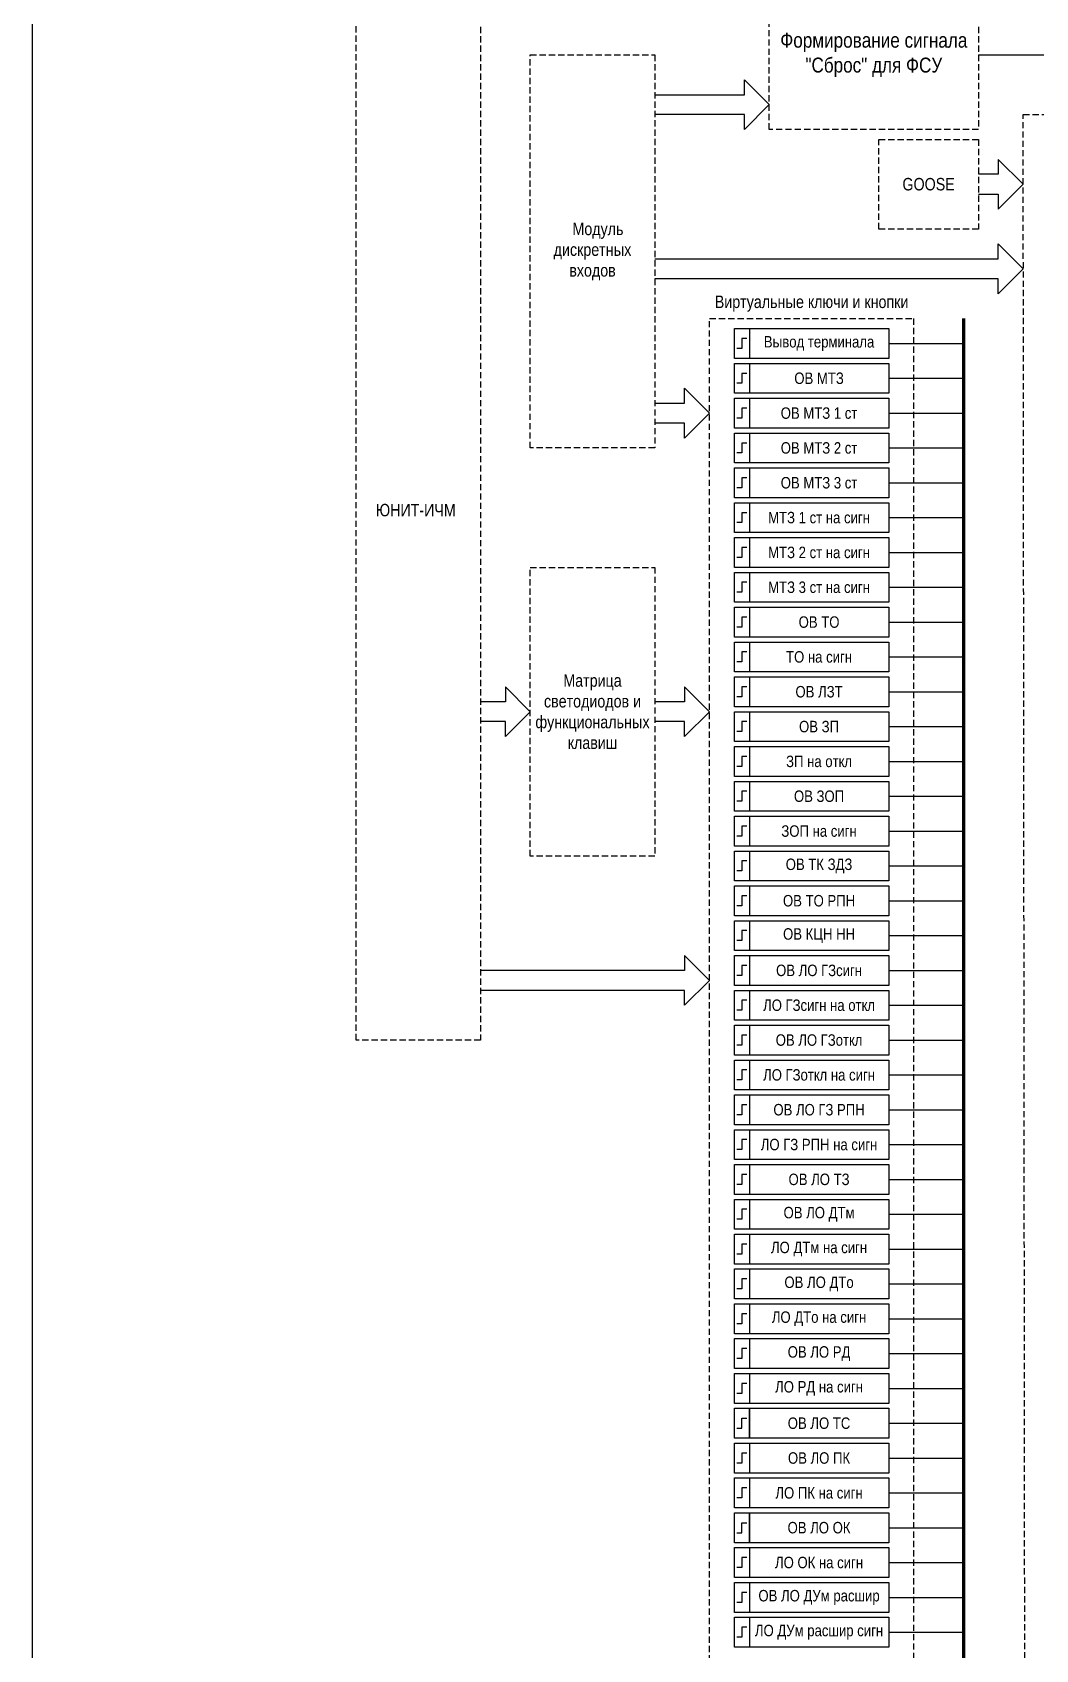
# Model space of a CAD drawing. Header units: millimetres. Extents: x -1595 to 2157, y 0 to 879.
# Drawn here: x -1595 to -1393.5, y 345.5 to 670.5 of the extents above; entities that cross this region are included whole.
import ezdxf

# ---------------------------------------------------------------- set-up
doc = ezdxf.new("R2010")
doc.units = ezdxf.units.MM
doc.linetypes.add('штриховая2', pattern=[0.375, 0.25, -0.125])
doc.layers.add('TEXT', color=7, linetype='Continuous', lineweight=25)
doc.styles.add('2.5_Gost_RD', font='ARIALN.TTF', dxfattribs={"height": 2.5})

msp = doc.modelspace()

# ---------------------------------------------------------------- linework, layer by layer
at = {"lineweight": 100, "ltscale": 100}
msp.add_line((-1408, 613), (-1408, 112), dxfattribs=at)
at = {"ltscale": 100}
for p, q in [((-1423, 608), (-1408, 608)), ((-1423, 601), (-1408, 601)), ((-1423, 594), (-1408, 594)), ((-1423, 587), (-1408, 587)), ((-1423, 580), (-1408, 580)), ((-1423, 573), (-1408, 573)), ((-1423, 566), (-1408, 566)), ((-1423, 559), (-1408, 559)), ((-1423, 552), (-1408, 552)), ((-1423, 545), (-1408, 545)), ((-1423, 538), (-1408, 538)), ((-1423, 531), (-1408, 531)), ((-1423, 524), (-1408, 524)), ((-1423, 517), (-1408, 517)), ((-1423, 510), (-1408, 510)), ((-1423, 503), (-1408, 503)), ((-1423, 496), (-1408, 496)), ((-1423, 489), (-1408, 489)), ((-1423, 482), (-1408, 482)), ((-1423, 475), (-1408, 475)), ((-1423, 468), (-1408, 468)), ((-1423, 461), (-1408, 461)), ((-1423, 454), (-1408, 454)), ((-1423, 447), (-1408, 447)), ((-1423, 440), (-1408, 440)), ((-1423, 433), (-1408, 433)), ((-1423, 426), (-1408, 426)), ((-1423, 419), (-1408, 419)), ((-1423, 412), (-1408, 412)), ((-1423, 405), (-1408, 405)), ((-1423, 398), (-1408, 398)), ((-1423, 391), (-1408, 391)), ((-1423, 384), (-1408, 384)), ((-1423, 377), (-1408, 377)), ((-1423, 370), (-1408, 370)), ((-1423, 363), (-1408, 363)), ((-1423, 356), (-1408, 356)), ((-1423, 349), (-1408, 349))]:
    msp.add_line(p, q, dxfattribs=at)
at = {"color": 3, "ltscale": 100}
msp.add_lwpolyline([(-1595, 841), (-580, 841), (-580, 0), (-1595, 0)], close=True, dxfattribs=at)
at = {"color": 7, "linetype": 'штриховая2', "ltscale": 5}
for points in [[(-1530, 681), (-1505, 681), (-1505, 468), (-1530, 468)], [(-1447, 681), (-1405, 681), (-1405, 651), (-1447, 651)], [(-1495, 666), (-1470, 666), (-1470, 587), (-1495, 587)], [(-1396, 654), (-1355, 654), (-1354.5, 160), (-1395.5, 160)], [(-1425, 649), (-1405, 649), (-1405, 631), (-1425, 631)], [(-1459, 613), (-1418, 613), (-1418, 225), (-1459, 225)], [(-1495, 563), (-1470, 563), (-1470, 505), (-1495, 505)]]:
    msp.add_lwpolyline(points, close=True, dxfattribs=at)
at = {"ltscale": 100}
for points in [[(-1405, 666), (-1391, 666)], [(-1470, 658), (-1452, 658), (-1452, 661), (-1447, 656), (-1452, 651), (-1452, 654), (-1470, 654)], [(-1405, 638), (-1401, 638), (-1401, 635), (-1396, 640), (-1401, 645), (-1401, 642), (-1405, 642)], [(-1470, 625), (-1401, 625), (-1401, 628), (-1396, 623), (-1401, 618), (-1401, 621), (-1470, 621)], [(-1470, 596), (-1464, 596), (-1464, 599), (-1459, 594), (-1464, 589), (-1464, 592), (-1470, 592)], [(-1495, 534), (-1500, 539), (-1500, 536), (-1505, 536)], [(-1459, 534), (-1464, 539), (-1464, 536), (-1470, 536)], [(-1495, 534), (-1500, 529), (-1500, 532), (-1505, 532)], [(-1459, 534), (-1464, 529), (-1464, 532), (-1470, 532)], [(-1459, 480), (-1464, 485), (-1464, 482), (-1505, 482)], [(-1459, 480), (-1464, 475), (-1464, 478), (-1505, 478)]]:
    msp.add_lwpolyline(points, dxfattribs=at)
for points in [[(-1454, 611), (-1451, 611), (-1451, 605), (-1454, 605)], [(-1454, 611), (-1423, 611), (-1423, 605), (-1454, 605)], [(-1454, 604), (-1451, 604), (-1451, 598), (-1454, 598)], [(-1454, 604), (-1423, 604), (-1423, 598), (-1454, 598)], [(-1454, 597), (-1451, 597), (-1451, 591), (-1454, 591)], [(-1454, 597), (-1423, 597), (-1423, 591), (-1454, 591)], [(-1454, 590), (-1451, 590), (-1451, 584), (-1454, 584)], [(-1454, 590), (-1423, 590), (-1423, 584), (-1454, 584)], [(-1454, 583), (-1451, 583), (-1451, 577), (-1454, 577)], [(-1454, 583), (-1423, 583), (-1423, 577), (-1454, 577)], [(-1454, 576), (-1451, 576), (-1451, 570), (-1454, 570)], [(-1454, 576), (-1423, 576), (-1423, 570), (-1454, 570)], [(-1454, 569), (-1451, 569), (-1451, 563), (-1454, 563)], [(-1454, 569), (-1423, 569), (-1423, 563), (-1454, 563)], [(-1454, 562), (-1451, 562), (-1451, 556), (-1454, 556)], [(-1454, 562), (-1423, 562), (-1423, 556), (-1454, 556)], [(-1454, 555), (-1451, 555), (-1451, 549), (-1454, 549)], [(-1454, 555), (-1423, 555), (-1423, 549), (-1454, 549)], [(-1454, 548), (-1451, 548), (-1451, 542), (-1454, 542)], [(-1454, 548), (-1423, 548), (-1423, 542), (-1454, 542)], [(-1454, 541), (-1451, 541), (-1451, 535), (-1454, 535)], [(-1454, 541), (-1423, 541), (-1423, 535), (-1454, 535)], [(-1454, 534), (-1451, 534), (-1451, 528), (-1454, 528)], [(-1454, 534), (-1423, 534), (-1423, 528), (-1454, 528)], [(-1454, 527), (-1451, 527), (-1451, 521), (-1454, 521)], [(-1454, 527), (-1423, 527), (-1423, 521), (-1454, 521)], [(-1454, 520), (-1451, 520), (-1451, 514), (-1454, 514)], [(-1454, 520), (-1423, 520), (-1423, 514), (-1454, 514)], [(-1454, 513), (-1451, 513), (-1451, 507), (-1454, 507)], [(-1454, 513), (-1423, 513), (-1423, 507), (-1454, 507)], [(-1454, 506), (-1451, 506), (-1451, 500), (-1454, 500)], [(-1454, 506), (-1423, 506), (-1423, 500), (-1454, 500)], [(-1454, 499), (-1451, 499), (-1451, 493), (-1454, 493)], [(-1454, 499), (-1423, 499), (-1423, 493), (-1454, 493)], [(-1454, 492), (-1451, 492), (-1451, 486), (-1454, 486)], [(-1454, 492), (-1423, 492), (-1423, 486), (-1454, 486)], [(-1454, 485), (-1451, 485), (-1451, 479), (-1454, 479)], [(-1454, 485), (-1423, 485), (-1423, 479), (-1454, 479)], [(-1454, 478), (-1451, 478), (-1451, 472), (-1454, 472)], [(-1454, 478), (-1423, 478), (-1423, 472), (-1454, 472)], [(-1454, 471), (-1451, 471), (-1451, 465), (-1454, 465)], [(-1454, 471), (-1423, 471), (-1423, 465), (-1454, 465)], [(-1454, 464), (-1451, 464), (-1451, 458), (-1454, 458)], [(-1454, 464), (-1423, 464), (-1423, 458), (-1454, 458)], [(-1454, 457), (-1451, 457), (-1451, 451), (-1454, 451)], [(-1454, 457), (-1423, 457), (-1423, 451), (-1454, 451)], [(-1454, 450), (-1451, 450), (-1451, 444), (-1454, 444)], [(-1454, 450), (-1423, 450), (-1423, 444), (-1454, 444)], [(-1454, 443), (-1451, 443), (-1451, 437), (-1454, 437)], [(-1454, 443), (-1423, 443), (-1423, 437), (-1454, 437)], [(-1454, 436), (-1451, 436), (-1451, 430), (-1454, 430)], [(-1454, 436), (-1423, 436), (-1423, 430), (-1454, 430)], [(-1454, 429), (-1451, 429), (-1451, 423), (-1454, 423)], [(-1454, 429), (-1423, 429), (-1423, 423), (-1454, 423)], [(-1454, 422), (-1451, 422), (-1451, 416), (-1454, 416)], [(-1454, 422), (-1423, 422), (-1423, 416), (-1454, 416)], [(-1454, 415), (-1451, 415), (-1451, 409), (-1454, 409)], [(-1454, 415), (-1423, 415), (-1423, 409), (-1454, 409)], [(-1454, 408), (-1451, 408), (-1451, 402), (-1454, 402)], [(-1454, 408), (-1423, 408), (-1423, 402), (-1454, 402)], [(-1454, 401), (-1451, 401), (-1451, 395), (-1454, 395)], [(-1454, 401), (-1423, 401), (-1423, 395), (-1454, 395)], [(-1454, 394), (-1451, 394), (-1451, 388), (-1454, 388)], [(-1451, 394), (-1423, 394), (-1423, 388), (-1451, 388)], [(-1454, 387), (-1451, 387), (-1451, 381), (-1454, 381)], [(-1454, 387), (-1423, 387), (-1423, 381), (-1454, 381)], [(-1454, 380), (-1451, 380), (-1451, 374), (-1454, 374)], [(-1454, 380), (-1423, 380), (-1423, 374), (-1454, 374)], [(-1454, 373), (-1451, 373), (-1451, 367), (-1454, 367)], [(-1451, 373), (-1423, 373), (-1423, 367), (-1451, 367)], [(-1454, 366), (-1451, 366), (-1451, 360), (-1454, 360)], [(-1454, 366), (-1423, 366), (-1423, 360), (-1454, 360)], [(-1454, 359), (-1451, 359), (-1451, 353), (-1454, 353)], [(-1454, 359), (-1423, 359), (-1423, 353), (-1454, 353)], [(-1454, 352), (-1451, 352), (-1451, 346), (-1454, 346)], [(-1454, 352), (-1423, 352), (-1423, 346), (-1454, 346)]]:
    msp.add_lwpolyline(points, close=True, dxfattribs=at)
at = {"lineweight": 30, "ltscale": 100}
for points in [[(-1451.5, 609), (-1452.5, 609), (-1452.5, 607), (-1453.5, 607)], [(-1451.5, 602), (-1452.5, 602), (-1452.5, 600), (-1453.5, 600)], [(-1451.5, 595), (-1452.5, 595), (-1452.5, 593), (-1453.5, 593)], [(-1451.5, 588), (-1452.5, 588), (-1452.5, 586), (-1453.5, 586)], [(-1451.5, 581), (-1452.5, 581), (-1452.5, 579), (-1453.5, 579)], [(-1451.5, 574), (-1452.5, 574), (-1452.5, 572), (-1453.5, 572)], [(-1451.5, 567), (-1452.5, 567), (-1452.5, 565), (-1453.5, 565)], [(-1451.5, 560), (-1452.5, 560), (-1452.5, 558), (-1453.5, 558)], [(-1451.5, 553), (-1452.5, 553), (-1452.5, 551), (-1453.5, 551)], [(-1451.5, 546), (-1452.5, 546), (-1452.5, 544), (-1453.5, 544)], [(-1451.5, 539), (-1452.5, 539), (-1452.5, 537), (-1453.5, 537)], [(-1451.5, 532), (-1452.5, 532), (-1452.5, 530), (-1453.5, 530)], [(-1451.5, 525), (-1452.5, 525), (-1452.5, 523), (-1453.5, 523)], [(-1451.5, 518), (-1452.5, 518), (-1452.5, 516), (-1453.5, 516)], [(-1451.5, 511), (-1452.5, 511), (-1452.5, 509), (-1453.5, 509)], [(-1451.5, 504), (-1452.5, 504), (-1452.5, 502), (-1453.5, 502)], [(-1451.5, 497), (-1452.5, 497), (-1452.5, 495), (-1453.5, 495)], [(-1451.5, 490), (-1452.5, 490), (-1452.5, 488), (-1453.5, 488)], [(-1451.5, 483), (-1452.5, 483), (-1452.5, 481), (-1453.5, 481)], [(-1451.5, 476), (-1452.5, 476), (-1452.5, 474), (-1453.5, 474)], [(-1451.5, 469), (-1452.5, 469), (-1452.5, 467), (-1453.5, 467)], [(-1451.5, 462), (-1452.5, 462), (-1452.5, 460), (-1453.5, 460)], [(-1451.5, 455), (-1452.5, 455), (-1452.5, 453), (-1453.5, 453)], [(-1451.5, 448), (-1452.5, 448), (-1452.5, 446), (-1453.5, 446)], [(-1451.5, 441), (-1452.5, 441), (-1452.5, 439), (-1453.5, 439)], [(-1451.5, 434), (-1452.5, 434), (-1452.5, 432), (-1453.5, 432)], [(-1451.5, 427), (-1452.5, 427), (-1452.5, 425), (-1453.5, 425)], [(-1451.5, 420), (-1452.5, 420), (-1452.5, 418), (-1453.5, 418)], [(-1451.5, 413), (-1452.5, 413), (-1452.5, 411), (-1453.5, 411)], [(-1451.5, 406), (-1452.5, 406), (-1452.5, 404), (-1453.5, 404)], [(-1451.5, 399), (-1452.5, 399), (-1452.5, 397), (-1453.5, 397)], [(-1453.5, 390), (-1452.5, 390), (-1452.5, 392), (-1451.5, 392)], [(-1451.5, 385), (-1452.5, 385), (-1452.5, 383), (-1453.5, 383)], [(-1451.5, 378), (-1452.5, 378), (-1452.5, 376), (-1453.5, 376)], [(-1453.5, 369), (-1452.5, 369), (-1452.5, 371), (-1451.5, 371)], [(-1451.5, 364), (-1452.5, 364), (-1452.5, 362), (-1453.5, 362)], [(-1451.5, 357), (-1452.5, 357), (-1452.5, 355), (-1453.5, 355)], [(-1451.5, 350), (-1452.5, 350), (-1452.5, 348), (-1453.5, 348)]]:
    msp.add_lwpolyline(points, dxfattribs=at)

# ---------------------------------------------------------------- texts
at = {"ltscale": 100, "attachment_point": 5, "style": '2.5_Gost_RD'}
for s, insert, char_height, width in [('GOOSE', (-1415, 640), 2.5, 20), ('\\pi2.19125;Модуль дискретных входов', (-1482.5, 626.5), 2.5, 25), ('Виртуальные ключи и кнопки', (-1438.5, 616), 2.5, 41), ('ЮНИТ-ИЧМ', (-1518, 574.5), 2.5, 24), ('Матрица светодиодов и функциональных клавиш', (-1482.5, 534), 2.5, 25.921), ('ОВ ТК ЗДЗ ', (-1437, 503), 2.3, 28), ('ОВ ТО РПН ', (-1437, 496), 2.3, 28), ('ОВ ЛО ПК', (-1437, 384), 2.3, 28), ('ЛО ПК на сигн', (-1437, 377), 2.3, 28), ('ОВ ЛО ОК', (-1437, 370), 2.3, 28), ('ЛО ОК на сигн', (-1437, 363), 2.3, 28), ('ОВ ЛО ДУм расшир', (-1437, 356), 2.3, 28), ('ЛО ДУм расшир сигн', (-1437, 349), 2.3, 28)]:
    msp.add_mtext(s, dxfattribs=dict(at, insert=insert, char_height=char_height, width=width))
at = {"color": 0, "ltscale": 100, "char_height": 2.3, "width": 28, "attachment_point": 5, "style": '2.5_Gost_RD'}
for s, insert in [('{\\C256;МТЗ 1 ст на сигн}', (-1437, 573)), ('{\\C256;МТЗ 2 ст на сигн}', (-1437, 566)), ('{\\C256;МТЗ 3 ст на сигн}', (-1437, 559)), ('{\\C256;ОВ ЛО ТЗ}', (-1437, 440)), ('{\\C256;ОВ ЛО ДТм}', (-1437, 433)), ('{\\C256;ЛО ДТм на сигн}', (-1437, 426)), ('{\\C256;ОВ ЛО ДТо}', (-1437, 419)), ('{\\C256;ЛО ДТо на сигн}', (-1437, 412)), ('{\\C256;ОВ ЛО РД}', (-1437, 405)), ('{\\C256;ЛО РД на сигн}', (-1437, 398)), ('{\\C256;ОВ ЛО ТС}', (-1437, 391))]:
    msp.add_mtext(s, dxfattribs=dict(at, insert=insert))
at = {"layer": 'TEXT', "ltscale": 100, "insert": (-1426, 666), "char_height": 3, "width": 42, "attachment_point": 5, "style": '2.5_Gost_RD'}
msp.add_mtext('Формирование сигнала "Сброс" для ФСУ', dxfattribs=at)
at = {"layer": 'TEXT', "color": 0, "ltscale": 100, "char_height": 2.3, "width": 28, "attachment_point": 5, "style": '2.5_Gost_RD'}
for s, insert in [('{\\C256;Вывод терминала}', (-1437, 608)), ('{\\C256;ОВ МТЗ}', (-1437, 601)), ('{\\C256;ОВ МТЗ 1 ст}', (-1437, 594)), ('{\\C256;ОВ МТЗ 2 ст}', (-1437, 587)), ('{\\C256;ОВ МТЗ 3 ст}', (-1437, 580)), ('{\\C256;ОВ ТО}', (-1437, 552)), ('{\\C256;ТО на сигн}', (-1437, 545)), ('{\\C256;ОВ ЛЗТ}', (-1437, 538)), ('{\\C256;ОВ ЗП}', (-1437, 531)), ('{\\C256;ЗП на откл}', (-1437, 524)), ('{\\C256;ОВ ЗОП}', (-1437, 517)), ('{\\C256;ЗОП на сигн}', (-1437, 510)), ('{\\C256;ОВ КЦН НН}', (-1437, 489)), ('{\\C256;ОВ ЛО ГЗсигн}', (-1437, 482)), ('{\\C256;ЛО ГЗсигн на откл}', (-1437, 475)), ('{\\C256;ОВ ЛО ГЗоткл}', (-1437, 468)), ('{\\C256;ЛО ГЗоткл на сигн}', (-1437, 461)), ('{\\C256;ОВ ЛО ГЗ РПН}', (-1437, 454)), ('{\\C256;ЛО ГЗ РПН на сигн}', (-1437, 447))]:
    msp.add_mtext(s, dxfattribs=dict(at, insert=insert))

doc.saveas('drawing.dxf')
